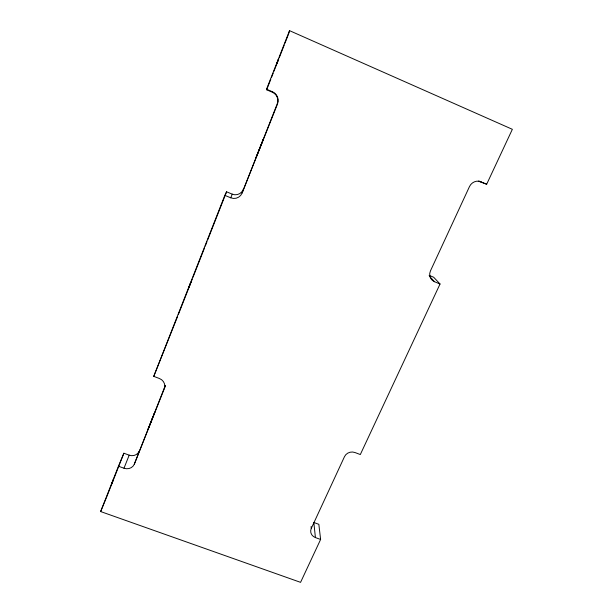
<?xml version="1.0" encoding="UTF-8"?>
<svg xmlns="http://www.w3.org/2000/svg" width="613" height="613" viewBox="0 0 613 613"><rect width="100%" height="100%" fill="white"/><g stroke="black" fill="none" stroke-linecap="round" stroke-linejoin="round"><path stroke-width="0.92" d="M320.614 539.455L315.419 537.578L313.833 522.483L318.844 524.314L320.614 539.455L300.569 582.35L100.647 511.556L118.447 466.225L123.979 468.232A8.145 7.425 12.2 0 0 134.339 464.102L164.315 388.703A8.329 7.793 14.5 0 0 159.403 378.505L153.748 376.359L224.833 195.371L230.741 197.8A8.873 8.72 56.2 0 0 242.097 193.034L277.183 103.98A8.934 8.62 83.5 0 0 272.471 92.287L272.586 91.82L266.532 89.207L289.535 30.65L512.353 129.312L486.676 184.237L478.309 181.126M288.731 33.608L289.535 30.65M164.315 388.703L165.28 386.09M278.731 58.649L278.762 58.496M134.339 464.102L165.349 385.362M278.547 59.139L276.647 63.921L277.743 61.208M106.616 497.135L123.872 453.229L129.197 455.168A7.846 7.187 12.5 0 0 139.189 451.176M177.601 316.461L153.748 376.359M178.306 314.676L192.298 279.061M192.995 277.283L204.535 247.905M205.24 246.119L206.987 241.668M207.684 239.89L226.572 191.808L232.25 194.152A8.528 8.383 58 0 0 243.169 189.563M272.471 92.287L266.663 89.782L270.8 79.246M271.49 77.491L273.214 73.108M273.904 71.346L278.731 59.063M279.421 57.308L284.248 45.017M284.938 43.262L288.386 34.489M277.796 60.917L278.586 58.925M112.616 481.542L113.382 479.573L112.669 481.297M189.907 284.67L190.919 282.172L188.873 287.344L189.884 284.846M112.409 481.948L111.39 484.576L112.355 482.193M152.637 417.499L147.932 429.636L154.813 412.166L153.419 415.53M242.097 193.034L277.497 103.995A9.302 8.98 83.5 0 0 272.586 91.82M123.979 468.232L129.197 455.168M100.647 511.556L106.264 497.986M230.741 197.8L232.25 194.152M118.447 466.225L123.872 453.229M315.419 537.578A7.816 7.049 -6.5 0 1 311.274 528.414L344.483 456.662A8 7.379 -11 0 1 355.011 452.54L360.314 454.547L440.042 283.995L433.652 277.229L429.1 275.352M224.833 195.371L226.572 191.808M479.412 181.203L486.676 184.237M429.575 276.371L434.525 281.719L440.042 283.995M266.532 89.207L266.663 89.782M311.097 526.559L311.274 528.414M481.044 181.808A8.95 8.421 -51.3 0 0 469.489 186.567L430.464 270.885A8.59 8.153 -37.5 0 0 434.525 281.719M263.575 138.599L255.989 157.687L263.575 138.599"/></g></svg>
